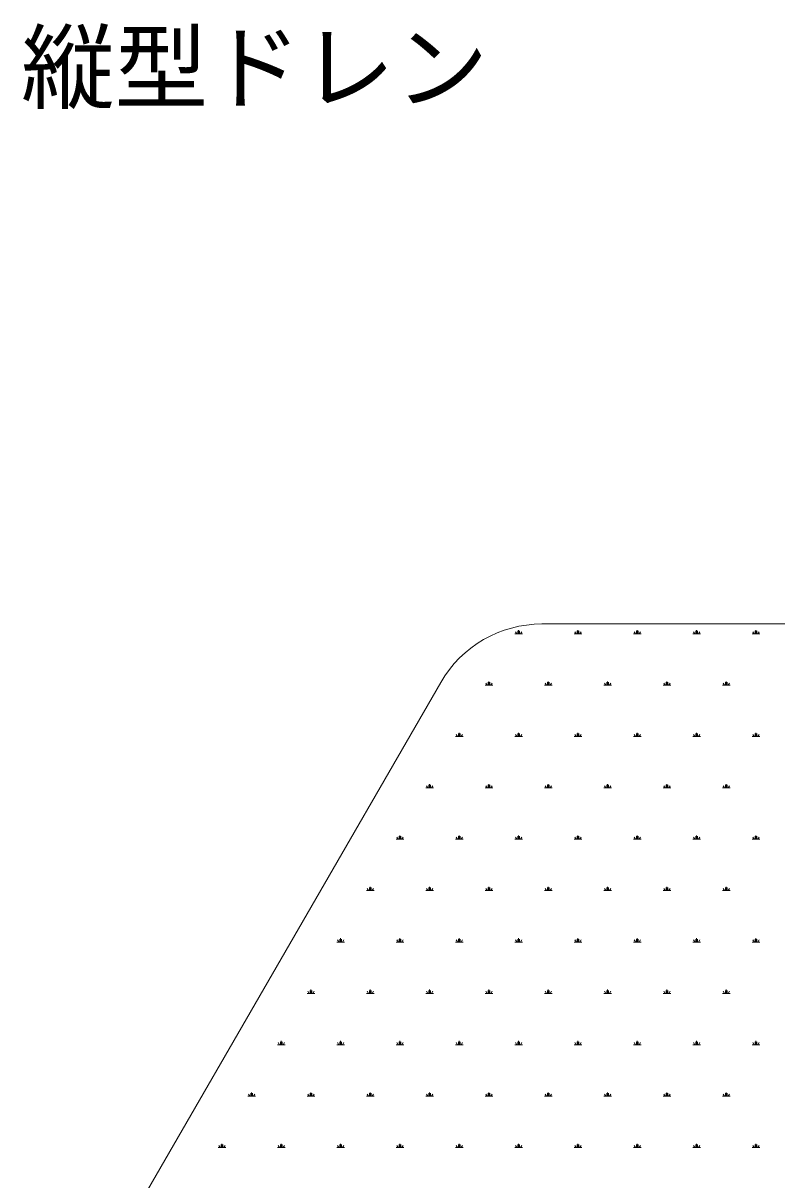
# Model space of a CAD drawing. Units: millimetres, scale not verified. Extents: x -1380 to 1380, y -955 to 955.
# Drawn here: x -459.1 to -297.8, y -599 to -351.3 of the extents above; entities that cross this region are included whole.
import ezdxf
from ezdxf.enums import TextEntityAlignment as Align

# ---------------------------------------------------------------- set-up
doc = ezdxf.new("R2010")
doc.units = ezdxf.units.MM
doc.header["$LTSCALE"] = 3
for name, color, linetype, lineweight in [('0-3_KUTAI', 3, 'Continuous', 18), ('0-5_MOJI', 7, 'Continuous', 18), ('0-6_HATCH', 9, 'Continuous', 18)]:
    doc.layers.add(name, color=color, linetype=linetype, lineweight=lineweight)
doc.styles.add('ＭＳ ゴシック', font='')
doc.styles.get('ＭＳ ゴシック').set_extended_font_data('MS Gothic')

msp = doc.modelspace()

# ---------------------------------------------------------------- linework, layer by layer
at = {"layer": '0-3_KUTAI'}
for p, q in [((-295.088, -479.993), (-348.099, -479.993)), ((-455.548, -641.1), (-369.749, -492.493))]:
    msp.add_line(p, q, dxfattribs=at)
msp.add_arc((-348.099, -504.993), 25, 90, 150, dxfattribs=at)
at = {"layer": '0-6_HATCH'}
for p, q in [((-352.288, -482.11), (-353.876, -482.11)), ((-353.478, -482.108), (-353.732, -481.668)), ((-353.281, -482.104), (-353.281, -481.469)), ((-353.082, -482.104), (-353.082, -481.31)), ((-352.884, -482.104), (-352.884, -481.469)), ((-352.683, -482.11), (-352.429, -481.67)), ((-339.588, -482.11), (-341.176, -482.11)), ((-340.778, -482.108), (-341.032, -481.668)), ((-340.581, -482.104), (-340.581, -481.469)), ((-340.382, -482.104), (-340.382, -481.31)), ((-340.184, -482.104), (-340.184, -481.469)), ((-339.983, -482.11), (-339.729, -481.67)), ((-326.888, -482.11), (-328.476, -482.11)), ((-328.078, -482.108), (-328.332, -481.668)), ((-327.881, -482.104), (-327.881, -481.469)), ((-327.682, -482.104), (-327.682, -481.31)), ((-327.484, -482.104), (-327.484, -481.469)), ((-327.283, -482.11), (-327.029, -481.67)), ((-314.188, -482.11), (-315.776, -482.11)), ((-315.378, -482.108), (-315.632, -481.668)), ((-315.181, -482.104), (-315.181, -481.469)), ((-314.982, -482.104), (-314.982, -481.31)), ((-314.784, -482.104), (-314.784, -481.469)), ((-314.583, -482.11), (-314.329, -481.67)), ((-301.488, -482.11), (-303.076, -482.11)), ((-302.678, -482.108), (-302.932, -481.668)), ((-302.481, -482.104), (-302.481, -481.469)), ((-302.282, -482.104), (-302.282, -481.31)), ((-302.084, -482.104), (-302.084, -481.469)), ((-301.883, -482.11), (-301.629, -481.67)), ((-359.828, -493.106), (-360.082, -492.666)), ((-359.631, -493.102), (-359.631, -492.467)), ((-359.432, -493.102), (-359.432, -492.309)), ((-359.234, -493.102), (-359.234, -492.467)), ((-359.033, -493.108), (-358.779, -492.668)), ((-347.128, -493.106), (-347.382, -492.666)), ((-346.931, -493.102), (-346.931, -492.467)), ((-346.732, -493.102), (-346.732, -492.309)), ((-346.534, -493.102), (-346.534, -492.467)), ((-346.333, -493.108), (-346.079, -492.668)), ((-334.428, -493.106), (-334.682, -492.666)), ((-334.231, -493.102), (-334.231, -492.467)), ((-334.032, -493.102), (-334.032, -492.309)), ((-333.834, -493.102), (-333.834, -492.467)), ((-333.633, -493.108), (-333.379, -492.668)), ((-321.728, -493.106), (-321.982, -492.666)), ((-321.531, -493.102), (-321.531, -492.467)), ((-321.332, -493.102), (-321.332, -492.309)), ((-321.134, -493.102), (-321.134, -492.467)), ((-320.933, -493.108), (-320.679, -492.668)), ((-309.028, -493.106), (-309.282, -492.666)), ((-308.831, -493.102), (-308.831, -492.467)), ((-308.632, -493.102), (-308.632, -492.309)), ((-308.434, -493.102), (-308.434, -492.467)), ((-308.233, -493.108), (-307.979, -492.668)), ((-358.638, -493.109), (-360.226, -493.109)), ((-345.938, -493.109), (-347.526, -493.109)), ((-333.238, -493.109), (-334.826, -493.109)), ((-320.538, -493.109), (-322.126, -493.109)), ((-307.838, -493.109), (-309.426, -493.109)), ((-364.988, -504.107), (-366.576, -504.107)), ((-366.178, -504.105), (-366.432, -503.665)), ((-365.981, -504.101), (-365.981, -503.466)), ((-365.782, -504.101), (-365.782, -503.307)), ((-365.584, -504.101), (-365.584, -503.466)), ((-365.383, -504.107), (-365.129, -503.667)), ((-352.288, -504.107), (-353.876, -504.107)), ((-353.478, -504.105), (-353.732, -503.665)), ((-353.281, -504.101), (-353.281, -503.466)), ((-353.082, -504.101), (-353.082, -503.307)), ((-352.884, -504.101), (-352.884, -503.466)), ((-352.683, -504.107), (-352.429, -503.667)), ((-339.588, -504.107), (-341.176, -504.107)), ((-340.778, -504.105), (-341.032, -503.665)), ((-340.581, -504.101), (-340.581, -503.466)), ((-340.382, -504.101), (-340.382, -503.307)), ((-340.184, -504.101), (-340.184, -503.466)), ((-339.983, -504.107), (-339.729, -503.667)), ((-326.888, -504.107), (-328.476, -504.107)), ((-328.078, -504.105), (-328.332, -503.665)), ((-327.881, -504.101), (-327.881, -503.466)), ((-327.682, -504.101), (-327.682, -503.307)), ((-327.484, -504.101), (-327.484, -503.466)), ((-327.283, -504.107), (-327.029, -503.667)), ((-314.188, -504.107), (-315.776, -504.107)), ((-315.378, -504.105), (-315.632, -503.665)), ((-315.181, -504.101), (-315.181, -503.466)), ((-314.982, -504.101), (-314.982, -503.307)), ((-314.784, -504.101), (-314.784, -503.466)), ((-314.583, -504.107), (-314.329, -503.667)), ((-301.488, -504.107), (-303.076, -504.107)), ((-302.678, -504.105), (-302.932, -503.665)), ((-302.481, -504.101), (-302.481, -503.466)), ((-302.282, -504.101), (-302.282, -503.307)), ((-302.084, -504.101), (-302.084, -503.466)), ((-301.883, -504.107), (-301.629, -503.667)), ((-371.338, -515.106), (-372.926, -515.106)), ((-372.528, -515.103), (-372.782, -514.663)), ((-372.331, -515.099), (-372.331, -514.464)), ((-372.132, -515.099), (-372.132, -514.306)), ((-371.934, -515.099), (-371.934, -514.464)), ((-371.733, -515.105), (-371.479, -514.665)), ((-358.638, -515.106), (-360.226, -515.106)), ((-359.828, -515.103), (-360.082, -514.663)), ((-359.631, -515.099), (-359.631, -514.464)), ((-359.432, -515.099), (-359.432, -514.306)), ((-359.234, -515.099), (-359.234, -514.464)), ((-359.033, -515.105), (-358.779, -514.665)), ((-345.938, -515.106), (-347.526, -515.106)), ((-347.128, -515.103), (-347.382, -514.663)), ((-346.931, -515.099), (-346.931, -514.464)), ((-346.732, -515.099), (-346.732, -514.306)), ((-346.534, -515.099), (-346.534, -514.464)), ((-346.333, -515.105), (-346.079, -514.665)), ((-333.238, -515.106), (-334.826, -515.106)), ((-334.428, -515.103), (-334.682, -514.663)), ((-334.231, -515.099), (-334.231, -514.464)), ((-334.032, -515.099), (-334.032, -514.306)), ((-333.834, -515.099), (-333.834, -514.464)), ((-333.633, -515.105), (-333.379, -514.665)), ((-320.538, -515.106), (-322.126, -515.106)), ((-321.728, -515.103), (-321.982, -514.663)), ((-321.531, -515.099), (-321.531, -514.464)), ((-321.332, -515.099), (-321.332, -514.306)), ((-321.134, -515.099), (-321.134, -514.464)), ((-320.933, -515.105), (-320.679, -514.665)), ((-307.838, -515.106), (-309.426, -515.106)), ((-309.028, -515.103), (-309.282, -514.663)), ((-308.831, -515.1), (-308.831, -514.465)), ((-308.632, -515.1), (-308.632, -514.306)), ((-308.434, -515.1), (-308.434, -514.465)), ((-308.233, -515.105), (-307.979, -514.665)), ((-377.688, -526.104), (-379.276, -526.104)), ((-378.878, -526.102), (-379.132, -525.662)), ((-378.681, -526.098), (-378.681, -525.463)), ((-378.482, -526.098), (-378.482, -525.304)), ((-378.284, -526.098), (-378.284, -525.463)), ((-378.083, -526.104), (-377.829, -525.664)), ((-364.988, -526.104), (-366.576, -526.104)), ((-366.178, -526.102), (-366.432, -525.662)), ((-365.981, -526.098), (-365.981, -525.463)), ((-365.782, -526.098), (-365.782, -525.304)), ((-365.584, -526.098), (-365.584, -525.463)), ((-365.383, -526.104), (-365.129, -525.664)), ((-352.288, -526.104), (-353.876, -526.104)), ((-353.478, -526.102), (-353.732, -525.662)), ((-353.281, -526.098), (-353.281, -525.463)), ((-353.082, -526.098), (-353.082, -525.304)), ((-352.884, -526.098), (-352.884, -525.463)), ((-352.683, -526.104), (-352.429, -525.664)), ((-339.588, -526.104), (-341.176, -526.104)), ((-340.778, -526.102), (-341.032, -525.662)), ((-340.581, -526.098), (-340.581, -525.463)), ((-340.382, -526.098), (-340.382, -525.304)), ((-340.184, -526.098), (-340.184, -525.463)), ((-339.983, -526.104), (-339.729, -525.664)), ((-326.888, -526.104), (-328.476, -526.104)), ((-328.078, -526.102), (-328.332, -525.662)), ((-327.881, -526.098), (-327.881, -525.463)), ((-327.682, -526.098), (-327.682, -525.304)), ((-327.484, -526.098), (-327.484, -525.463)), ((-327.283, -526.104), (-327.029, -525.664)), ((-314.188, -526.104), (-315.776, -526.104)), ((-315.378, -526.102), (-315.632, -525.662)), ((-315.181, -526.098), (-315.181, -525.463)), ((-314.982, -526.098), (-314.982, -525.304)), ((-314.784, -526.098), (-314.784, -525.463)), ((-314.583, -526.104), (-314.329, -525.664)), ((-301.488, -526.104), (-303.076, -526.104)), ((-302.678, -526.102), (-302.932, -525.662)), ((-302.481, -526.098), (-302.481, -525.463)), ((-302.282, -526.098), (-302.282, -525.304)), ((-302.084, -526.098), (-302.084, -525.463)), ((-301.883, -526.104), (-301.629, -525.664)), ((-384.038, -537.103), (-385.626, -537.103)), ((-385.228, -537.1), (-385.482, -536.66)), ((-385.031, -537.096), (-385.031, -536.461)), ((-384.832, -537.096), (-384.832, -536.303)), ((-384.634, -537.096), (-384.634, -536.461)), ((-384.433, -537.102), (-384.179, -536.662)), ((-371.338, -537.103), (-372.926, -537.103)), ((-372.528, -537.1), (-372.782, -536.66)), ((-372.331, -537.096), (-372.331, -536.461)), ((-372.132, -537.096), (-372.132, -536.303)), ((-371.934, -537.096), (-371.934, -536.461)), ((-371.733, -537.102), (-371.479, -536.662)), ((-358.638, -537.103), (-360.226, -537.103)), ((-359.828, -537.1), (-360.082, -536.66)), ((-359.631, -537.096), (-359.631, -536.461)), ((-359.432, -537.096), (-359.432, -536.303)), ((-359.234, -537.096), (-359.234, -536.461)), ((-359.033, -537.102), (-358.779, -536.662)), ((-345.938, -537.103), (-347.526, -537.103)), ((-347.128, -537.1), (-347.382, -536.66)), ((-346.931, -537.096), (-346.931, -536.461)), ((-346.732, -537.096), (-346.732, -536.303)), ((-346.534, -537.096), (-346.534, -536.461)), ((-346.333, -537.102), (-346.079, -536.662)), ((-333.238, -537.103), (-334.826, -537.103)), ((-334.428, -537.1), (-334.682, -536.66)), ((-334.231, -537.096), (-334.231, -536.461)), ((-334.032, -537.096), (-334.032, -536.303)), ((-333.834, -537.096), (-333.834, -536.461)), ((-333.633, -537.102), (-333.379, -536.662)), ((-320.538, -537.103), (-322.126, -537.103)), ((-321.728, -537.1), (-321.982, -536.66)), ((-321.531, -537.097), (-321.531, -536.462)), ((-321.332, -537.097), (-321.332, -536.303)), ((-321.134, -537.097), (-321.134, -536.462)), ((-320.933, -537.102), (-320.679, -536.662)), ((-307.838, -537.103), (-309.426, -537.103)), ((-309.028, -537.1), (-309.282, -536.66)), ((-308.831, -537.097), (-308.831, -536.462)), ((-308.632, -537.097), (-308.632, -536.303)), ((-308.434, -537.097), (-308.434, -536.462)), ((-308.233, -537.102), (-307.979, -536.662)), ((-391.381, -548.095), (-391.381, -547.46)), ((-391.182, -548.095), (-391.182, -547.301)), ((-390.984, -548.095), (-390.984, -547.46)), ((-378.681, -548.095), (-378.681, -547.46)), ((-378.482, -548.095), (-378.482, -547.301)), ((-378.284, -548.095), (-378.284, -547.46)), ((-365.981, -548.095), (-365.981, -547.46)), ((-365.782, -548.095), (-365.782, -547.301)), ((-365.584, -548.095), (-365.584, -547.46)), ((-353.281, -548.095), (-353.281, -547.46)), ((-353.082, -548.095), (-353.082, -547.301)), ((-352.884, -548.095), (-352.884, -547.46)), ((-340.581, -548.095), (-340.581, -547.46)), ((-340.382, -548.095), (-340.382, -547.301)), ((-340.184, -548.095), (-340.184, -547.46)), ((-327.881, -548.095), (-327.881, -547.46)), ((-327.682, -548.095), (-327.682, -547.301)), ((-327.484, -548.095), (-327.484, -547.46)), ((-315.181, -548.095), (-315.181, -547.46)), ((-314.982, -548.095), (-314.982, -547.301)), ((-314.784, -548.095), (-314.784, -547.46)), ((-302.481, -548.095), (-302.481, -547.46)), ((-302.282, -548.095), (-302.282, -547.301)), ((-302.084, -548.095), (-302.084, -547.46)), ((-390.388, -548.101), (-391.976, -548.101)), ((-391.578, -548.099), (-391.832, -547.659)), ((-390.783, -548.101), (-390.529, -547.661)), ((-377.688, -548.101), (-379.276, -548.101)), ((-378.878, -548.099), (-379.132, -547.659)), ((-378.083, -548.101), (-377.829, -547.661)), ((-364.988, -548.101), (-366.576, -548.101)), ((-366.178, -548.099), (-366.432, -547.659)), ((-365.383, -548.101), (-365.129, -547.661)), ((-352.288, -548.101), (-353.876, -548.101)), ((-353.478, -548.099), (-353.732, -547.659)), ((-352.683, -548.101), (-352.429, -547.661)), ((-339.588, -548.101), (-341.176, -548.101)), ((-340.778, -548.099), (-341.032, -547.659)), ((-339.983, -548.101), (-339.729, -547.661)), ((-326.888, -548.101), (-328.476, -548.101)), ((-328.078, -548.099), (-328.332, -547.659)), ((-327.283, -548.101), (-327.029, -547.661)), ((-314.188, -548.101), (-315.776, -548.101)), ((-315.378, -548.099), (-315.632, -547.659)), ((-314.583, -548.101), (-314.329, -547.661)), ((-301.488, -548.101), (-303.076, -548.101)), ((-302.678, -548.099), (-302.932, -547.659)), ((-301.883, -548.101), (-301.629, -547.661)), ((-396.738, -559.1), (-398.326, -559.1)), ((-397.928, -559.097), (-398.182, -558.657)), ((-397.731, -559.093), (-397.731, -558.458)), ((-397.532, -559.093), (-397.532, -558.3)), ((-397.334, -559.093), (-397.334, -558.458)), ((-397.133, -559.099), (-396.879, -558.659)), ((-384.038, -559.1), (-385.626, -559.1)), ((-385.228, -559.097), (-385.482, -558.657)), ((-385.031, -559.093), (-385.031, -558.458)), ((-384.832, -559.093), (-384.832, -558.3)), ((-384.634, -559.093), (-384.634, -558.458)), ((-384.433, -559.099), (-384.179, -558.659)), ((-371.338, -559.1), (-372.926, -559.1)), ((-372.528, -559.097), (-372.782, -558.657)), ((-372.331, -559.093), (-372.331, -558.458)), ((-372.132, -559.093), (-372.132, -558.3)), ((-371.934, -559.093), (-371.934, -558.458)), ((-371.733, -559.099), (-371.479, -558.659)), ((-358.638, -559.1), (-360.226, -559.1)), ((-359.828, -559.097), (-360.082, -558.657)), ((-359.631, -559.093), (-359.631, -558.458)), ((-359.432, -559.093), (-359.432, -558.3)), ((-359.234, -559.093), (-359.234, -558.458)), ((-359.033, -559.099), (-358.779, -558.659)), ((-345.938, -559.1), (-347.526, -559.1)), ((-347.128, -559.097), (-347.382, -558.657)), ((-346.931, -559.093), (-346.931, -558.458)), ((-346.732, -559.093), (-346.732, -558.3)), ((-346.534, -559.093), (-346.534, -558.458)), ((-346.333, -559.099), (-346.079, -558.659)), ((-333.238, -559.1), (-334.826, -559.1)), ((-334.428, -559.097), (-334.682, -558.657)), ((-334.231, -559.094), (-334.231, -558.459)), ((-334.032, -559.094), (-334.032, -558.3)), ((-333.834, -559.094), (-333.834, -558.459)), ((-333.633, -559.099), (-333.379, -558.659)), ((-320.538, -559.1), (-322.126, -559.1)), ((-321.728, -559.097), (-321.982, -558.657)), ((-321.531, -559.094), (-321.531, -558.459)), ((-321.332, -559.094), (-321.332, -558.3)), ((-321.134, -559.094), (-321.134, -558.459)), ((-320.933, -559.099), (-320.679, -558.659)), ((-307.838, -559.1), (-309.426, -559.1)), ((-309.028, -559.097), (-309.282, -558.657)), ((-308.831, -559.094), (-308.831, -558.459)), ((-308.632, -559.094), (-308.632, -558.3)), ((-308.434, -559.094), (-308.434, -558.459)), ((-308.233, -559.099), (-307.979, -558.659)), ((-404.278, -570.096), (-404.532, -569.656)), ((-404.081, -570.092), (-404.081, -569.457)), ((-403.882, -570.092), (-403.882, -569.298)), ((-403.684, -570.092), (-403.684, -569.457)), ((-403.483, -570.098), (-403.229, -569.658)), ((-391.578, -570.096), (-391.832, -569.656)), ((-391.381, -570.092), (-391.381, -569.457)), ((-391.182, -570.092), (-391.182, -569.298)), ((-390.984, -570.092), (-390.984, -569.457)), ((-390.783, -570.098), (-390.529, -569.658)), ((-378.878, -570.096), (-379.132, -569.656)), ((-378.681, -570.092), (-378.681, -569.457)), ((-378.482, -570.092), (-378.482, -569.298)), ((-378.284, -570.092), (-378.284, -569.457)), ((-378.083, -570.098), (-377.829, -569.658)), ((-366.178, -570.096), (-366.432, -569.656)), ((-365.981, -570.092), (-365.981, -569.457)), ((-365.782, -570.092), (-365.782, -569.298)), ((-365.584, -570.092), (-365.584, -569.457)), ((-365.383, -570.098), (-365.129, -569.658)), ((-353.478, -570.096), (-353.732, -569.656)), ((-353.281, -570.092), (-353.281, -569.457)), ((-353.082, -570.092), (-353.082, -569.298)), ((-352.884, -570.092), (-352.884, -569.457)), ((-352.683, -570.098), (-352.429, -569.658)), ((-340.778, -570.096), (-341.032, -569.656)), ((-340.581, -570.092), (-340.581, -569.457)), ((-340.382, -570.092), (-340.382, -569.298)), ((-340.184, -570.092), (-340.184, -569.457)), ((-339.983, -570.098), (-339.729, -569.658)), ((-328.078, -570.096), (-328.332, -569.656)), ((-327.881, -570.092), (-327.881, -569.457)), ((-327.682, -570.092), (-327.682, -569.298)), ((-327.484, -570.092), (-327.484, -569.457)), ((-327.283, -570.098), (-327.029, -569.658)), ((-315.378, -570.096), (-315.632, -569.656)), ((-315.181, -570.092), (-315.181, -569.457)), ((-314.982, -570.092), (-314.982, -569.298)), ((-314.784, -570.092), (-314.784, -569.457)), ((-314.583, -570.098), (-314.329, -569.658)), ((-302.678, -570.096), (-302.932, -569.656)), ((-302.481, -570.092), (-302.481, -569.457)), ((-302.282, -570.092), (-302.282, -569.298)), ((-302.084, -570.092), (-302.084, -569.457)), ((-301.883, -570.098), (-301.629, -569.658)), ((-403.088, -570.098), (-404.676, -570.098)), ((-390.388, -570.098), (-391.976, -570.098)), ((-377.688, -570.098), (-379.276, -570.098)), ((-364.988, -570.098), (-366.576, -570.098)), ((-352.288, -570.098), (-353.876, -570.098)), ((-339.588, -570.098), (-341.176, -570.098)), ((-326.888, -570.098), (-328.476, -570.098)), ((-314.188, -570.098), (-315.776, -570.098)), ((-301.488, -570.098), (-303.076, -570.098)), ((-409.438, -581.097), (-411.026, -581.097)), ((-410.628, -581.094), (-410.882, -580.654)), ((-410.431, -581.09), (-410.431, -580.455)), ((-410.232, -581.09), (-410.232, -580.297)), ((-410.034, -581.09), (-410.034, -580.455)), ((-409.833, -581.096), (-409.579, -580.656)), ((-396.738, -581.097), (-398.326, -581.097)), ((-397.928, -581.094), (-398.182, -580.654)), ((-397.731, -581.09), (-397.731, -580.455)), ((-397.532, -581.09), (-397.532, -580.297)), ((-397.334, -581.09), (-397.334, -580.455)), ((-397.133, -581.096), (-396.879, -580.656)), ((-384.038, -581.097), (-385.626, -581.097)), ((-385.228, -581.094), (-385.482, -580.654)), ((-385.031, -581.09), (-385.031, -580.455)), ((-384.832, -581.09), (-384.832, -580.297)), ((-384.634, -581.09), (-384.634, -580.455)), ((-384.433, -581.096), (-384.179, -580.656)), ((-371.338, -581.097), (-372.926, -581.097)), ((-372.528, -581.094), (-372.782, -580.654)), ((-372.331, -581.09), (-372.331, -580.455)), ((-372.132, -581.09), (-372.132, -580.297)), ((-371.934, -581.09), (-371.934, -580.455)), ((-371.733, -581.096), (-371.479, -580.656)), ((-358.638, -581.097), (-360.226, -581.097)), ((-359.828, -581.094), (-360.082, -580.654)), ((-359.631, -581.09), (-359.631, -580.455)), ((-359.432, -581.09), (-359.432, -580.297)), ((-359.234, -581.09), (-359.234, -580.455)), ((-359.033, -581.096), (-358.779, -580.656)), ((-345.938, -581.097), (-347.526, -581.097)), ((-347.128, -581.094), (-347.382, -580.654)), ((-346.931, -581.091), (-346.931, -580.456)), ((-346.732, -581.091), (-346.732, -580.297)), ((-346.534, -581.091), (-346.534, -580.456)), ((-346.333, -581.096), (-346.079, -580.656)), ((-333.238, -581.097), (-334.826, -581.097)), ((-334.428, -581.094), (-334.682, -580.654)), ((-334.231, -581.091), (-334.231, -580.456)), ((-334.032, -581.091), (-334.032, -580.297)), ((-333.834, -581.091), (-333.834, -580.456)), ((-333.633, -581.096), (-333.379, -580.656)), ((-320.538, -581.097), (-322.126, -581.097)), ((-321.728, -581.094), (-321.982, -580.654)), ((-321.531, -581.091), (-321.531, -580.456)), ((-321.332, -581.091), (-321.332, -580.297)), ((-321.134, -581.091), (-321.134, -580.456)), ((-320.933, -581.096), (-320.679, -580.656)), ((-307.838, -581.097), (-309.426, -581.097)), ((-309.028, -581.094), (-309.282, -580.654)), ((-308.831, -581.091), (-308.831, -580.456)), ((-308.632, -581.091), (-308.632, -580.297)), ((-308.434, -581.091), (-308.434, -580.456)), ((-308.233, -581.096), (-307.979, -580.656)), ((-416.978, -592.093), (-417.232, -591.653)), ((-416.781, -592.089), (-416.781, -591.454)), ((-416.582, -592.089), (-416.582, -591.295)), ((-416.384, -592.089), (-416.384, -591.454)), ((-416.183, -592.095), (-415.929, -591.655)), ((-404.278, -592.093), (-404.532, -591.653)), ((-404.081, -592.089), (-404.081, -591.454)), ((-403.882, -592.089), (-403.882, -591.295)), ((-403.684, -592.089), (-403.684, -591.454)), ((-403.483, -592.095), (-403.229, -591.655)), ((-391.578, -592.093), (-391.832, -591.653)), ((-391.381, -592.089), (-391.381, -591.454)), ((-391.182, -592.089), (-391.182, -591.295)), ((-390.984, -592.089), (-390.984, -591.454)), ((-390.783, -592.095), (-390.529, -591.655)), ((-378.878, -592.093), (-379.132, -591.653)), ((-378.681, -592.089), (-378.681, -591.454)), ((-378.482, -592.089), (-378.482, -591.295)), ((-378.284, -592.089), (-378.284, -591.454)), ((-378.083, -592.095), (-377.829, -591.655)), ((-366.178, -592.093), (-366.432, -591.653)), ((-365.981, -592.089), (-365.981, -591.454)), ((-365.782, -592.089), (-365.782, -591.295)), ((-365.584, -592.089), (-365.584, -591.454)), ((-365.383, -592.095), (-365.129, -591.655)), ((-353.478, -592.093), (-353.732, -591.653)), ((-353.281, -592.089), (-353.281, -591.454)), ((-353.082, -592.089), (-353.082, -591.295)), ((-352.884, -592.089), (-352.884, -591.454)), ((-352.683, -592.095), (-352.429, -591.655)), ((-340.778, -592.093), (-341.032, -591.653)), ((-340.581, -592.089), (-340.581, -591.454)), ((-340.382, -592.089), (-340.382, -591.295)), ((-340.184, -592.089), (-340.184, -591.454)), ((-339.983, -592.095), (-339.729, -591.655)), ((-328.078, -592.093), (-328.332, -591.653)), ((-327.881, -592.089), (-327.881, -591.454)), ((-327.682, -592.089), (-327.682, -591.295)), ((-327.484, -592.089), (-327.484, -591.454)), ((-327.283, -592.095), (-327.029, -591.655)), ((-315.378, -592.093), (-315.632, -591.653)), ((-315.181, -592.089), (-315.181, -591.454)), ((-314.982, -592.089), (-314.982, -591.295)), ((-314.784, -592.089), (-314.784, -591.454)), ((-314.583, -592.095), (-314.329, -591.655)), ((-302.678, -592.093), (-302.932, -591.653)), ((-302.481, -592.089), (-302.481, -591.454)), ((-302.282, -592.089), (-302.282, -591.295)), ((-302.084, -592.089), (-302.084, -591.454)), ((-301.883, -592.095), (-301.629, -591.655)), ((-415.788, -592.095), (-417.376, -592.095)), ((-403.088, -592.095), (-404.676, -592.095)), ((-390.388, -592.095), (-391.976, -592.095)), ((-377.688, -592.095), (-379.276, -592.095)), ((-364.988, -592.095), (-366.576, -592.095)), ((-352.288, -592.095), (-353.876, -592.095)), ((-339.588, -592.095), (-341.176, -592.095)), ((-326.888, -592.095), (-328.476, -592.095)), ((-314.188, -592.095), (-315.776, -592.095)), ((-301.488, -592.095), (-303.076, -592.095))]:
    msp.add_line(p, q, dxfattribs=at)

# ---------------------------------------------------------------- texts
at = {"layer": '0-5_MOJI', "style": 'ＭＳ ゴシック'}
msp.add_text('縦型ドレン', height=14.66, dxfattribs=at).set_placement((-459.556, -372.512), align=Align.BOTTOM_LEFT)

doc.saveas('drawing.dxf')
